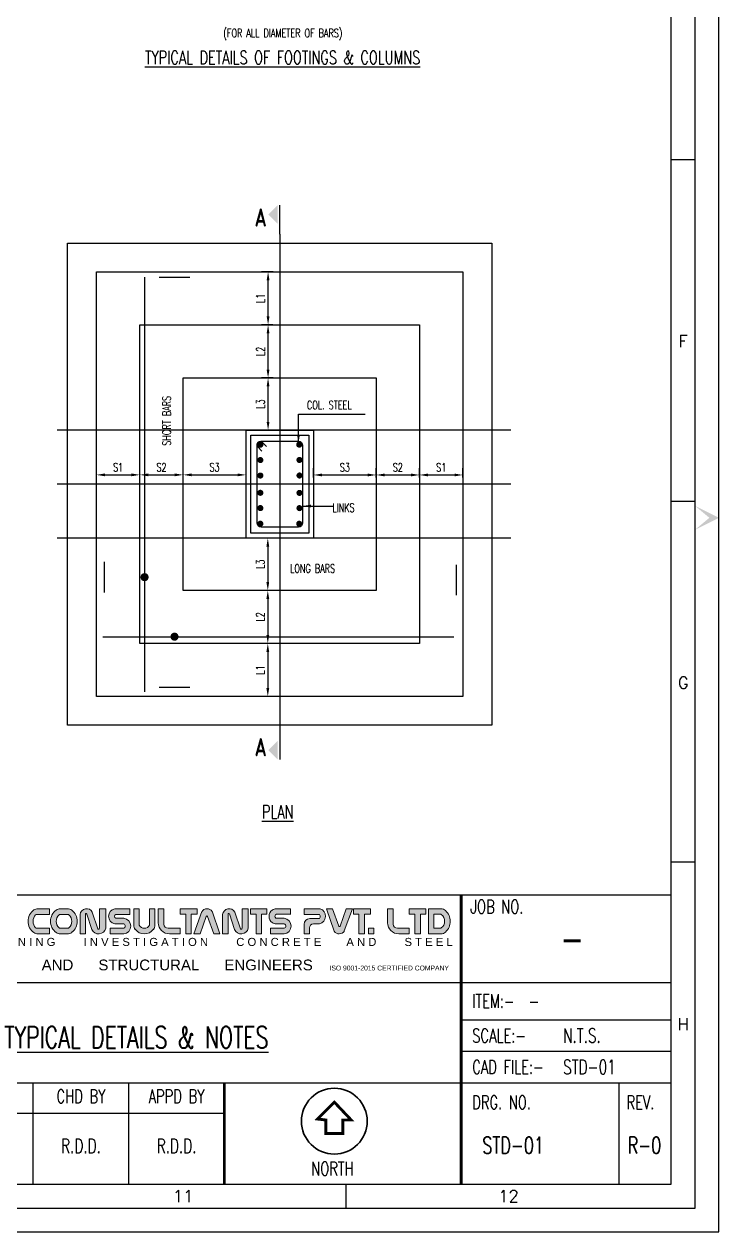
# Model space of a CAD drawing. Extents: x 489124 to 794428, y -356295 to -29813.
# Drawn here: x 609668 to 630290, y -261818 to -225987 of the extents above; entities that cross this region are included whole.
import ezdxf
from ezdxf.enums import TextEntityAlignment as Align
from ezdxf.lldxf.tags import DXFTag

# ---------------------------------------------------------------- set-up
doc = ezdxf.new("R2010")
doc.units = 0
doc.header["$LTSCALE"] = 500
doc.header["$MEASUREMENT"] = 0
doc.layers.get('DEFPOINTS').update_dxf_attribs({"color": 4})
doc.layers.add('00 ECPL LOGO', color=250, linetype='Continuous', lineweight=20)
doc.layers.add('HEADING-TXT', color=1, linetype='Continuous', lineweight=25)
for name, color, linetype in [('CEN', 8, 'CENTER'), ('COL', 1, 'Continuous'), ('DIM', 5, 'Continuous'), ('FOOT', 4, 'Continuous'), ('MISC', 5, 'Continuous'), ('PNA', 10, 'Continuous'), ('SECT', 1, 'Continuous'), ('STEEL', 6, 'Continuous'), ('TEXT', 4, 'Continuous'), ('TEXT (SHEET)', 4, 'Continuous'), ('TITLE', 4, 'Continuous'), ('TXT', 4, 'Continuous'), ('TXT1', 2, 'Continuous')]:
    doc.layers.add(name, color=color, linetype=linetype)
doc.styles.add('ROMAND', font='romand')
doc.styles.add('ROMANS', font='r.shx', dxfattribs={"width": 0.7, "bigfont": 'bigfont.shx'})
doc.styles.add('SEC. TEXT', font='arial.ttf', dxfattribs={"height": 180})
tags = doc.linetypes.add('CENTER', pattern=[2, 1.25, -0.25, 0.25, -0.25]).pattern_tags.tags
tags[10:11] = [DXFTag(74, 4), DXFTag(75, 0), DXFTag(340, '0'), DXFTag(46, 1.0), DXFTag(50, 0.0), DXFTag(44, 0.0), DXFTag(45, 0.0)]
tags[8:9] = [DXFTag(74, 4), DXFTag(75, 0), DXFTag(340, '0'), DXFTag(46, 1.0), DXFTag(50, 0.0), DXFTag(44, 0.0), DXFTag(45, 0.0)]
tags[6:7] = [DXFTag(74, 4), DXFTag(75, 0), DXFTag(340, '0'), DXFTag(46, 1.0), DXFTag(50, 0.0), DXFTag(44, 0.0), DXFTag(45, 0.0)]
tags[4:5] = [DXFTag(74, 4), DXFTag(75, 0), DXFTag(340, '0'), DXFTag(46, 1.0), DXFTag(50, 0.0), DXFTag(44, 0.0), DXFTag(45, 0.0)]
tags = doc.linetypes.add('HIDDEN', pattern=[0.375, 0.25, -0.125]).pattern_tags.tags
tags[6:7] = [DXFTag(74, 4), DXFTag(75, 0), DXFTag(340, '0'), DXFTag(46, 1.0), DXFTag(50, 0.0), DXFTag(44, 0.0), DXFTag(45, 0.0)]
tags[4:5] = [DXFTag(74, 4), DXFTag(75, 0), DXFTag(340, '0'), DXFTag(46, 1.0), DXFTag(50, 0.0), DXFTag(44, 0.0), DXFTag(45, 0.0)]
doc.dimstyles.new('dim25', dxfattribs={"dimtxt": 250, "dimasz": 250, "dimexe": 200, "dimexo": 200, "dimgap": 100, "dimtad": 1, "dimdec": 0, "dimlfac": 0.25, "dimzin": 0, "dimdsep": 46, "dimtxsty": 'ROMANS', "dimcen": 0, "dimclrd": 5, "dimclre": 5, "dimclrt": 4, "dimadec": 0, "dimazin": 0, "dimtfac": 1, "dimtdec": 0, "dimtix": 1, "dimtofl": 0, "dimtmove": 2, "dimatfit": 3, "dimfxl": 0, "dimtolj": 1, "dimtzin": 0, "dimlwd": -1, "dimlwe": -1, "dimarcsym": 0})

# ---------------------------------------------------------------- blocks, each defined once
blk = doc.blocks.new('FOLDER')
at = {"layer": 'PNA'}
for points in [[(-1250, 2500), (0, 0), (0, 1000)], [(1250, 2500), (0, 0), (0, 1000)]]:
    blk.add_solid(points, dxfattribs=at)
blk = doc.blocks.new('A1')
at = {"layer": '00 ECPL LOGO'}
h = blk.add_hatch(color=7, dxfattribs=at)
h.dxf.hatch_style = 1
h.paths.add_polyline_path([(68929, 6682), (68691, 6682, 0.154275), (68607, 6655, 0.519672), (68607, 6187, 0.154275), (68691, 6161), (68929, 6161), (68929, 6276), (68665, 6276, -0.210932), (68644, 6286, -0.385278), (68643, 6554, -0.212895), (68665, 6564), (68929, 6564)])
h.paths.add_polyline_path([(69394, 6649, 0.173792), (69302, 6682), (69155, 6682, 0.159018), (69070, 6654, 0.507969), (69070, 6189, 0.159018), (69155, 6161), (69302, 6161, 0.173792), (69394, 6194, 0.472311)])
h.paths.add_polyline_path([(69312, 6564, -0.185053), (69331, 6557, -0.445893), (69331, 6284, -0.185053), (69312, 6276), (69149, 6276, -0.185053), (69129, 6284, -0.445893), (69129, 6557, -0.185053), (69149, 6564)], flags=16)
h.paths.add_polyline_path([(69562, 6564), (69562, 6161), (69674, 6161), (69674, 6564, -0.436861), (69690, 6581, -0.319738), (69704, 6571), (69809, 6252, 0.724077), (70093, 6277), (70093, 6682), (69964, 6682), (69964, 6278, -0.755661), (69930, 6267), (69816, 6611, 0.723435)])
h.paths.add_polyline_path([(70594, 6682), (70281, 6682, 0.823713), (70281, 6367), (70466, 6367, -0.713272), (70466, 6276), (70185, 6276), (70185, 6161), (70466, 6161, 0.900309), (70466, 6484), (70304, 6484, -0.746931), (70304, 6564), (70594, 6564)])
h.paths.add_polyline_path([(70788, 6682), (70676, 6682), (70676, 6341, 0.160106), (70704, 6256, 0.505303), (71080, 6256, 0.160106), (71108, 6341), (71108, 6682), (70999, 6682), (70999, 6342, -0.621318), (70788, 6342)])
h.paths.add_polyline_path([(71299, 6682), (71181, 6682), (71181, 6392, 0.414214), (71412, 6161), (71631, 6161), (71631, 6276), (71386, 6276, -0.414214), (71299, 6363)])
h.paths.add_polyline_path([(71989, 6682), (71631, 6682), (71631, 6567), (71748, 6567), (71748, 6161), (71860, 6161), (71860, 6567), (71989, 6567)])
h.paths.add_polyline_path([(72294, 6628, 0.539211), (72081, 6621), (71915, 6161), (72046, 6161), (72170, 6522, -0.708617), (72197, 6522), (72327, 6161), (72453, 6161)])
h.paths.add_polyline_path([(72766, 6611, 0.723435), (72512, 6564), (72512, 6161), (72624, 6161), (72624, 6564, -0.723435), (72653, 6575), (72759, 6252, 0.724077), (73043, 6277), (73043, 6682), (72914, 6682), (72914, 6278, -0.755661), (72880, 6267)])
h.paths.add_polyline_path([(73430, 6682), (73090, 6682), (73090, 6567), (73206, 6567), (73206, 6161), (73319, 6161), (73319, 6567), (73430, 6567)])
h.paths.add_polyline_path([(73915, 6682), (73623, 6682, 0.157568), (73539, 6654, 0.511532), (73539, 6394, 0.157569), (73623, 6367), (73786, 6367, -0.713272), (73786, 6276), (73506, 6276), (73506, 6161), (73786, 6161, 0.900308), (73786, 6484), (73630, 6484), (73624, 6484, -0.722204), (73624, 6567), (73915, 6567)])
h = blk.add_hatch(color=7, dxfattribs=at)
h.dxf.hatch_style = 1
h.paths.add_polyline_path([(74531, 6682), (74198, 6682), (74198, 6564), (74501, 6564, -0.270444), (74526, 6549, -0.26297), (74526, 6491, -0.270444), (74501, 6476), (74314, 6476, 0.414214), (74198, 6360), (74198, 6161), (74307, 6161), (74307, 6283, -0.414214), (74393, 6370), (74515, 6370, 0.757811)])
h.paths.add_polyline_path([(74784, 6682), (74659, 6682), (74818, 6215, 0.539211), (75030, 6221), (75196, 6682), (75065, 6682), (74941, 6320, -0.708617), (74914, 6320)])
h.paths.add_polyline_path([(75574, 6682), (75217, 6682), (75217, 6567), (75333, 6567), (75333, 6161), (75446, 6161), (75446, 6567), (75574, 6567)])
h.paths.add_polyline_path([(76042, 6682), (75924, 6682), (75924, 6392, 0.414214), (76155, 6161), (76374, 6161), (76374, 6276), (76129, 6276, -0.414214), (76042, 6363)])
h.paths.add_polyline_path([(75638, 6276), (75531, 6276), (75531, 6161), (75638, 6161)])
h = blk.add_hatch(color=7, dxfattribs=at)
h.dxf.hatch_style = 1
h.paths.add_polyline_path([(76374, 6682), (76374, 6567), (76490, 6567), (76490, 6161), (76603, 6161), (76603, 6567), (76715, 6567), (76715, 6682)])
h.paths.add_polyline_path([(76771, 6682), (76771, 6161), (77026, 6161, 0.189446), (77124, 6199, 0.435754), (77124, 6643, 0.189446), (77026, 6682)])
h.paths.add_polyline_path([(77029, 6567, -0.519112), (77029, 6276), (76881, 6276), (76881, 6567)], flags=16)
at = {"color": 1}
for p, q in [((81794, 6959), (1969, 6959)), ((64792, 5159), (81794, 5159)), ((64792, 3084), (81794, 3084)), ((64792, 2451), (72548, 2451))]:
    blk.add_line(p, q, dxfattribs=at)
at = {"color": 5, "linetype": 'ByBlock', "lineweight": -2}
for p, q in [((77465, 4384), (81794, 4384)), ((77465, 3734), (81794, 3734)), ((68592, 984), (68592, 3084)), ((70570, 984), (70570, 3084)), ((80711, 3084), (80711, 984))]:
    blk.add_line(p, q, dxfattribs=at)
blk.add_line((72548, 984), (72548, 3084))
at = {"flags": 128}
blk.add_lwpolyline([(0, 0), (82779, 0), (82779, 58231), (0, 58231)], close=True, dxfattribs=at)
at = {"color": 1, "const_width": 56.6}
for points in [[(77447, 984), (77447, 6959)], [(72548, 984), (72548, 3084)]]:
    blk.add_lwpolyline(points, dxfattribs=at)
at = {"layer": '00 ECPL LOGO', "color": 7}
for p, q in [((68665, 6564), (68929, 6564)), ((68929, 6682), (68691, 6682)), ((68929, 6564), (68929, 6682)), ((69149, 6564), (69312, 6564)), ((69155, 6682), (69302, 6682)), ((69562, 6564), (69562, 6161)), ((69674, 6564), (69674, 6161)), ((69704, 6571), (69809, 6252)), ((69816, 6611), (69930, 6267)), ((69964, 6682), (70093, 6682)), ((69964, 6682), (70093, 6682)), ((70093, 6682), (69964, 6682)), ((69964, 6682), (69964, 6276)), ((70093, 6682), (70093, 6277)), ((70093, 6564), (70093, 6564)), ((70281, 6682), (70594, 6682)), ((70281, 6682), (70594, 6682)), ((70594, 6682), (70281, 6682)), ((70304, 6564), (70594, 6564)), ((70594, 6564), (70594, 6682)), ((70676, 6682), (70788, 6682)), ((70788, 6682), (70676, 6682)), ((70676, 6682), (70676, 6341)), ((70788, 6682), (70788, 6342)), ((70999, 6682), (71108, 6682)), ((71108, 6682), (70999, 6682)), ((70999, 6682), (70999, 6342)), ((71108, 6682), (71108, 6341)), ((71181, 6682), (71299, 6682)), ((71299, 6682), (71181, 6682)), ((71181, 6392), (71181, 6682)), ((71299, 6363), (71299, 6682)), ((71631, 6682), (71989, 6682)), ((71989, 6682), (71631, 6682)), ((71631, 6682), (71631, 6567)), ((71631, 6567), (71748, 6567)), ((71748, 6161), (71748, 6567)), ((71860, 6161), (71860, 6567)), ((71860, 6567), (71989, 6567)), ((71915, 6161), (72081, 6621)), ((71989, 6682), (71989, 6567)), ((72046, 6161), (72170, 6522)), ((72327, 6161), (72197, 6522)), ((72453, 6161), (72294, 6628)), ((72512, 6564), (72512, 6161)), ((72624, 6564), (72624, 6161)), ((72653, 6575), (72759, 6252)), ((72766, 6611), (72880, 6267)), ((72914, 6682), (72914, 6276)), ((72914, 6682), (73043, 6682)), ((72914, 6682), (73043, 6682)), ((73043, 6682), (72914, 6682)), ((72914, 6682), (73043, 6682)), ((73043, 6682), (73043, 6276)), ((73043, 6564), (73043, 6564)), ((73090, 6682), (73090, 6567)), ((73090, 6682), (73430, 6682)), ((73430, 6682), (73090, 6682)), ((73090, 6682), (73430, 6682)), ((73090, 6682), (73430, 6682)), ((73430, 6682), (73090, 6682)), ((73090, 6567), (73206, 6567)), ((73090, 6567), (73206, 6567)), ((73206, 6161), (73206, 6567)), ((73319, 6161), (73319, 6567)), ((73319, 6567), (73430, 6567)), ((73319, 6567), (73430, 6567)), ((73430, 6682), (73430, 6567)), ((73602, 6682), (73915, 6682)), ((73602, 6682), (73915, 6682)), ((73915, 6682), (73623, 6682)), ((73624, 6567), (73915, 6567)), ((73915, 6564), (73915, 6682)), ((74198, 6682), (74198, 6564)), ((74531, 6682), (74198, 6682)), ((74501, 6564), (74198, 6564)), ((74659, 6682), (74818, 6215)), ((74784, 6682), (74659, 6682)), ((74784, 6682), (74659, 6682)), ((74784, 6682), (74914, 6320)), ((75065, 6682), (74941, 6320)), ((75196, 6682), (75030, 6221)), ((75196, 6682), (75065, 6682)), ((75123, 6682), (75065, 6682)), ((75196, 6682), (75065, 6682)), ((75217, 6682), (75217, 6567)), ((75217, 6682), (75574, 6682)), ((75574, 6682), (75217, 6682)), ((75217, 6682), (75574, 6682)), ((75217, 6682), (75574, 6682)), ((75217, 6682), (75574, 6682)), ((75217, 6567), (75333, 6567)), ((75217, 6567), (75333, 6567)), ((75333, 6161), (75333, 6567)), ((75446, 6161), (75446, 6567)), ((75446, 6567), (75574, 6567)), ((75446, 6567), (75574, 6567)), ((75574, 6682), (75574, 6567)), ((75924, 6392), (75924, 6682)), ((75924, 6682), (76042, 6682)), ((76042, 6682), (75924, 6682)), ((76042, 6363), (76042, 6682)), ((76374, 6682), (76374, 6567)), ((76374, 6682), (76715, 6682)), ((76715, 6682), (76374, 6682)), ((76374, 6567), (76490, 6567)), ((76490, 6567), (76374, 6567)), ((76490, 6161), (76490, 6567)), ((76603, 6161), (76603, 6567)), ((76603, 6567), (76715, 6567)), ((76603, 6567), (76715, 6567)), ((76715, 6567), (76603, 6567)), ((76715, 6682), (76715, 6567)), ((76771, 6682), (76771, 6161)), ((76771, 6682), (77026, 6682)), ((76881, 6567), (76881, 6276)), ((76881, 6567), (77019, 6567)), ((68665, 6276), (68929, 6276)), ((68929, 6161), (68929, 6276)), ((69149, 6276), (69312, 6276)), ((70185, 6161), (70185, 6276)), ((70185, 6276), (70466, 6276)), ((70185, 6276), (70466, 6276)), ((70466, 6367), (70281, 6367)), ((70466, 6484), (70304, 6484)), ((71386, 6276), (71631, 6276)), ((71631, 6276), (71631, 6161)), ((73043, 6276), (73043, 6276)), ((73506, 6161), (73506, 6276)), ((73506, 6276), (73786, 6276)), ((73506, 6276), (73786, 6276)), ((73506, 6276), (73786, 6276)), ((73786, 6367), (73602, 6367)), ((73623, 6367), (73774, 6367)), ((73786, 6484), (73624, 6484)), ((73630, 6484), (73786, 6484)), ((74198, 6360), (74198, 6161)), ((74307, 6283), (74307, 6161)), ((74501, 6476), (74314, 6476)), ((74393, 6370), (74515, 6370)), ((76129, 6276), (76374, 6276)), ((76374, 6276), (76374, 6161)), ((76881, 6276), (77019, 6276)), ((68691, 6161), (68929, 6161)), ((69155, 6161), (69302, 6161)), ((69562, 6161), (69674, 6161)), ((69562, 6161), (69674, 6161)), ((69562, 6161), (69674, 6161)), ((70185, 6161), (70466, 6161)), ((70185, 6161), (70466, 6161)), ((70185, 6161), (70466, 6161)), ((71412, 6161), (71631, 6161)), ((71412, 6161), (71631, 6161)), ((71748, 6161), (71860, 6161)), ((71748, 6161), (71860, 6161)), ((71915, 6161), (72046, 6161)), ((71989, 6161), (72046, 6161)), ((72327, 6161), (72453, 6161)), ((72327, 6161), (72453, 6161)), ((72512, 6161), (72624, 6161)), ((72512, 6161), (72624, 6161)), ((72512, 6161), (72624, 6161)), ((73206, 6161), (73319, 6161)), ((73206, 6161), (73319, 6161)), ((73206, 6161), (73319, 6161)), ((73206, 6161), (73319, 6161)), ((73506, 6161), (73786, 6161)), ((73506, 6161), (73786, 6161)), ((73506, 6161), (73786, 6161)), ((73506, 6161), (73786, 6161)), ((73506, 6161), (73786, 6161)), ((74198, 6161), (74307, 6161)), ((75333, 6161), (75446, 6161)), ((75333, 6161), (75446, 6161)), ((75333, 6161), (75446, 6161)), ((76155, 6161), (76374, 6161)), ((76155, 6161), (76374, 6161)), ((76490, 6161), (76603, 6161)), ((76490, 6161), (76603, 6161)), ((76490, 6161), (76603, 6161)), ((76490, 6161), (76603, 6161)), ((76507, 6161), (76603, 6161)), ((76507, 6161), (76603, 6161)), ((76507, 6161), (76603, 6161)), ((76507, 6161), (76603, 6161)), ((76771, 6161), (77026, 6161))]:
    blk.add_line(p, q, dxfattribs=at)
blk.add_lwpolyline([(75531, 6276), (75638, 6276), (75638, 6161), (75531, 6161)], close=True, dxfattribs=at)
for centre, radius, start, end in [((68772, 6421), 286, 125.0807, 234.9193), ((68792, 6421), 200, 138.0741, 222.3563), ((68691, 6537), 145, 90, 125.0807), ((68665, 6535), 28.9, 90, 138.0741), ((69239, 6421), 288, 126.1417, 233.8583), ((69252, 6420), 183, 131.9364, 228.0636), ((69155, 6537), 145, 90, 126.1417), ((69149, 6535), 28.9, 90, 131.9364), ((69302, 6537), 145, 50.5638, 90), ((69312, 6535), 28.9, 48.0636, 90), ((69209, 6420), 183, 311.9364, 48.0636), ((69207, 6421), 295, 309.4362, 50.5638), ((69697, 6546), 136, 28.75, 172.2831), ((69690, 6565), 16.2, 89.1577, 183.5523), ((69690, 6567), 14.5, 18.2334, 89.1577), ((70312, 6524), 160, 101.0425, 258.9575), ((70316, 6524), 41.8, 106.4856, 253.5144), ((72190, 6554), 127, 35.166, 148.5022), ((72184, 6517), 14.5, 19.7665, 161.0546), ((72647, 6546), 136, 28.75, 172.2831), ((72640, 6565), 16.2, 40.0191, 183.5523), ((73633, 6524), 160, 125.818, 234.182), ((73623, 6537), 145, 90, 125.818), ((73638, 6525), 43.7, 108.3261, 238.1957), ((74501, 6535), 28.9, 29.4672, 90), ((74479, 6528), 162, 282.7188, 71.3398), ((74474, 6520), 59.7, 330.5328, 29.4672), ((77019, 6538), 28.9, 51.4816, 90), ((77026, 6537), 145, 47.0907, 90), ((76926, 6422), 178, 308.5184, 51.4816), ((76918, 6421), 303, 312.9093, 47.0907), ((68665, 6305), 28.9, 222.3563, 270), ((69149, 6305), 28.9, 228.0636, 270), ((69312, 6305), 28.9, 270, 311.9364), ((69947, 6311), 150, 203.2219, 346.8516), ((69945, 6277), 19, 214.0796, 357.6127), ((70449, 6322), 162, 276.006, 83.994), ((70450, 6322), 48, 289.0016, 70.9984), ((70820, 6341), 145, 180, 216.3848), ((70892, 6394), 234, 216.3848, 323.6152), ((70893, 6394), 118, 206.2931, 333.7069), ((70964, 6341), 145, 323.6152, 0), ((71412, 6392), 231, 180, 270), ((71386, 6363), 86.7, 180, 270), ((72897, 6311), 150, 203.2219, 346.755), ((72895, 6277), 19, 214.0796, 357.6127), ((73623, 6512), 145, 234.182, 270), ((73630, 6513), 28.9, 238.1957, 270), ((73769, 6322), 162, 276.006, 83.994), ((73771, 6322), 48, 289.0016, 70.9984), ((74314, 6360), 116, 90, 180), ((74393, 6283), 86.7, 90, 180), ((74501, 6505), 28.9, 270, 330.5328), ((74928, 6325), 14.5, 199.7665, 341.0546), ((76155, 6392), 231, 180, 270), ((76129, 6363), 86.7, 180, 270), ((77019, 6305), 28.9, 270, 308.5184), ((68691, 6305), 145, 234.9193, 270), ((69155, 6305), 145, 233.8583, 270), ((69302, 6305), 145, 270, 309.4362), ((74922, 6288), 127, 215.166, 328.5022), ((77026, 6305), 145, 270, 312.9093)]:
    blk.add_arc(centre, radius, start, end, dxfattribs=at)
at = {"layer": 'PNA'}
for p, q in [((81794, 22171), (82287, 22171)), ((81794, 15109), (82287, 15109)), ((81794, 7653), (82287, 7653)), ((75060, 984), (75060, 492))]:
    blk.add_line(p, q, dxfattribs=at)
at = {"layer": 'PNA', "color": 1}
for points in [[(984, 492), (82287, 492), (82287, 57739), (984, 57739)], [(1969, 984), (81794, 984), (81794, 57247), (1969, 57247)]]:
    blk.add_lwpolyline(points, close=True, dxfattribs=at)
at = {"layer": 'PNA', "xscale": 0.196857838483993, "yscale": 0.196857838483993, "zscale": 0.196857838483993, "rotation": 90}
blk.add_blockref('FOLDER', (82779, 14764), dxfattribs=at)
at = {"layer": '00 ECPL LOGO', "color": 7, "attachment_point": 1, "style": 'SEC. TEXT'}
for s, insert, char_height, width in [('\\pt3669.2;E V O L U T I O N        P L A N N I N G         I N V E S T I G A T I O N         C O N C R E T E        A N D         S T E E L', (65027, 6078), 166.781, 495341.65), ('\\pt4892.2;CONSULTING     CIVIL      AND      STRUCTURAL      ENGINEERS', (65006, 5630), 222.37, 551225.43), ('\\pt2201.5;ISO 9001-2015 CERTIFIED COMPANY', (74724, 5505), 100.07, 482873.39)]:
    blk.add_mtext(s, dxfattribs=dict(at, insert=insert, char_height=char_height, width=width))
at = {"layer": 'PNA', "style": 'ROMANS'}
for s, height, p in [('F', 246, (82041, 18417)), ('G', 246, (82041, 11355)), ('H', 246, (82041, 4292)), ('11', 246.1, (71694, 738)), ('12', 246.1, (78428, 738))]:
    blk.add_text(s, height=height, dxfattribs=at).set_placement(p, align=Align.MIDDLE)
at = {"layer": 'TEXT (SHEET)', "color": 4, "style": 'ROMANS', "width": 0.7}
for s, p in [('JOB NO.', (77639, 6582)), ('NORTH', (74345, 1166))]:
    blk.add_text(s, height=283.2, dxfattribs=at).set_placement(p)
for s, p in [('ITEM:-', (77676, 4772)), ('SCALE:-', (77676, 4059)), ('CAD FILE:-', (77676, 3409)), ('DRG. NO. ', (77676, 2676)), ('REV.', (80867, 2676))]:
    blk.add_text(s, height=283.2, dxfattribs=at).set_placement(p, align=Align.MIDDLE_LEFT)
for s, p in [('CHD BY', (69581, 2803)), ('APPD BY', (71559, 2803))]:
    blk.add_text(s, height=283.2, dxfattribs=at).set_placement(p, align=Align.MIDDLE_CENTER)
blk = doc.blocks.new('*D852')
at = {"layer": 'DEFPOINTS', "color": 0}
for p in [(617257, -241236), (616901, -242788), (617257, -242788)]:
    blk.add_point(p, dxfattribs=at)
at = {"layer": 'DIM', "color": 5}
for p, q in [((617057, -241236), (616701, -241236)), ((616901, -241486), (616901, -242538)), ((617057, -242788), (616701, -242788))]:
    blk.add_line(p, q, dxfattribs=at)
for points in [[(616859, -241486), (616942, -241486), (616901, -241236)], [(616859, -242538), (616942, -242538), (616901, -242788)]]:
    blk.add_solid(points, dxfattribs=at)
at = {"layer": 'DIM', "color": 4, "insert": (616676, -242012), "char_height": 250, "attachment_point": 5, "rotation": 90, "style": 'ROMANS'}
blk.add_mtext('\\A1;L3', dxfattribs=at)
blk = doc.blocks.new('*D853')
at = {"layer": 'DEFPOINTS', "color": 0}
for p in [(617257, -244362), (616901, -245936), (617257, -245936)]:
    blk.add_point(p, dxfattribs=at)
at = {"layer": 'DIM', "color": 5}
for p, q in [((617057, -244362), (616701, -244362)), ((616901, -244612), (616901, -245686)), ((617057, -245936), (616701, -245936))]:
    blk.add_line(p, q, dxfattribs=at)
for points in [[(616859, -244612), (616942, -244612), (616901, -244362)], [(616859, -245686), (616942, -245686), (616901, -245936)]]:
    blk.add_solid(points, dxfattribs=at)
at = {"layer": 'DIM', "color": 4, "insert": (616676, -245149), "char_height": 250, "attachment_point": 5, "rotation": 90, "style": 'ROMANS'}
blk.add_mtext('\\A1;L1', dxfattribs=at)
blk = doc.blocks.new('*D854')
at = {"layer": 'DEFPOINTS', "color": 0}
for p in [(617257, -242788), (616901, -244362), (617257, -244362)]:
    blk.add_point(p, dxfattribs=at)
at = {"layer": 'DIM', "color": 5}
for p, q in [((617057, -242788), (616701, -242788)), ((616901, -243038), (616901, -244112)), ((617057, -244362), (616701, -244362))]:
    blk.add_line(p, q, dxfattribs=at)
for points in [[(616859, -243038), (616942, -243038), (616901, -242788)], [(616859, -244112), (616942, -244112), (616901, -244362)]]:
    blk.add_solid(points, dxfattribs=at)
at = {"layer": 'DIM', "color": 4, "insert": (616676, -243575), "char_height": 250, "attachment_point": 5, "rotation": 90, "style": 'ROMANS'}
blk.add_mtext('\\A1;L2', dxfattribs=at)
blk = doc.blocks.new('*D855')
at = {"layer": 'DEFPOINTS', "color": 0}
for p in [(616909, -233336), (617257, -233336), (617253, -234910)]:
    blk.add_point(p, dxfattribs=at)
at = {"layer": 'DIM', "color": 5}
for p, q in [((617057, -233336), (616709, -233336)), ((616909, -234660), (616909, -233586)), ((617053, -234910), (616709, -234910))]:
    blk.add_line(p, q, dxfattribs=at)
for points in [[(616867, -233586), (616950, -233586), (616909, -233336)], [(616867, -234660), (616950, -234660), (616909, -234910)]]:
    blk.add_solid(points, dxfattribs=at)
at = {"layer": 'DIM', "color": 4, "insert": (616684, -234123), "char_height": 250, "attachment_point": 5, "rotation": 90, "style": 'ROMANS'}
blk.add_mtext('\\A1;L1', dxfattribs=at)
blk = doc.blocks.new('*D856')
at = {"layer": 'DEFPOINTS', "color": 0}
for p in [(614389, -239360), (616255, -239360), (616255, -239360)]:
    blk.add_point(p, dxfattribs=at)
at = {"layer": 'DIM', "color": 5}
blk.add_line((614639, -239360), (616005, -239360), dxfattribs=at)
for points in [[(614639, -239318), (614639, -239401), (614389, -239360)], [(616005, -239318), (616005, -239401), (616255, -239360)]]:
    blk.add_solid(points, dxfattribs=at)
at = {"layer": 'DIM', "color": 4, "insert": (615322, -239135), "char_height": 250, "attachment_point": 5, "style": 'ROMANS'}
blk.add_mtext('\\A1;S3', dxfattribs=at)
blk = doc.blocks.new('*D857')
at = {"layer": 'DEFPOINTS', "color": 0}
for p in [(611814, -239636), (613102, -239360), (613102, -239636)]:
    blk.add_point(p, dxfattribs=at)
at = {"layer": 'DIM', "color": 5}
for p, q in [((611814, -239436), (611814, -239160)), ((613102, -239436), (613102, -239160)), ((612064, -239360), (612852, -239360))]:
    blk.add_line(p, q, dxfattribs=at)
for points in [[(612064, -239318), (612064, -239401), (611814, -239360)], [(612852, -239318), (612852, -239401), (613102, -239360)]]:
    blk.add_solid(points, dxfattribs=at)
at = {"layer": 'DIM', "color": 4, "insert": (612458, -239135), "char_height": 250, "attachment_point": 5, "style": 'ROMANS'}
blk.add_mtext('\\A1;S1', dxfattribs=at)
blk = doc.blocks.new('*D858')
at = {"layer": 'DEFPOINTS', "color": 0}
for p in [(613102, -239636), (614389, -239360), (614389, -239636)]:
    blk.add_point(p, dxfattribs=at)
at = {"layer": 'DIM', "color": 5}
for p, q in [((613102, -239436), (613102, -239160)), ((614389, -239436), (614389, -239160)), ((613352, -239360), (614139, -239360))]:
    blk.add_line(p, q, dxfattribs=at)
for points in [[(613352, -239318), (613352, -239401), (613102, -239360)], [(614139, -239318), (614139, -239401), (614389, -239360)]]:
    blk.add_solid(points, dxfattribs=at)
at = {"layer": 'DIM', "color": 4, "insert": (613745, -239135), "char_height": 250, "attachment_point": 5, "style": 'ROMANS'}
blk.add_mtext('\\A1;S2', dxfattribs=at)
blk = doc.blocks.new('*D859')
at = {"layer": 'DEFPOINTS', "color": 0}
for p in [(616909, -236484), (617257, -236484), (617257, -238036)]:
    blk.add_point(p, dxfattribs=at)
at = {"layer": 'DIM', "color": 5}
for p, q in [((617057, -236484), (616709, -236484)), ((616909, -237786), (616909, -236734)), ((617057, -238036), (616709, -238036))]:
    blk.add_line(p, q, dxfattribs=at)
for points in [[(616867, -236734), (616950, -236734), (616909, -236484)], [(616867, -237786), (616950, -237786), (616909, -238036)]]:
    blk.add_solid(points, dxfattribs=at)
at = {"layer": 'DIM', "color": 4, "insert": (616684, -237260), "char_height": 250, "attachment_point": 5, "rotation": 90, "style": 'ROMANS'}
blk.add_mtext('\\A1;L3', dxfattribs=at)
blk = doc.blocks.new('*D860')
at = {"layer": 'DEFPOINTS', "color": 0}
for p in [(618258, -239636), (620118, -239363), (620118, -239636)]:
    blk.add_point(p, dxfattribs=at)
at = {"layer": 'DIM', "color": 5}
for p, q in [((618258, -239436), (618258, -239163)), ((620118, -239436), (620118, -239163)), ((618508, -239363), (619868, -239363))]:
    blk.add_line(p, q, dxfattribs=at)
for points in [[(618508, -239321), (618508, -239404), (618258, -239363)], [(619868, -239321), (619868, -239404), (620118, -239363)]]:
    blk.add_solid(points, dxfattribs=at)
at = {"layer": 'DIM', "color": 4, "insert": (619188, -239138), "char_height": 250, "attachment_point": 5, "style": 'ROMANS'}
blk.add_mtext('\\A1;S3', dxfattribs=at)
blk = doc.blocks.new('*D861')
at = {"layer": 'DEFPOINTS', "color": 0}
for p in [(621405, -239636), (622693, -239363), (622693, -239636)]:
    blk.add_point(p, dxfattribs=at)
at = {"layer": 'DIM', "color": 5}
for p, q in [((621405, -239436), (621405, -239163)), ((622693, -239436), (622693, -239163)), ((621655, -239363), (622443, -239363))]:
    blk.add_line(p, q, dxfattribs=at)
for points in [[(621655, -239321), (621655, -239404), (621405, -239363)], [(622443, -239321), (622443, -239404), (622693, -239363)]]:
    blk.add_solid(points, dxfattribs=at)
at = {"layer": 'DIM', "color": 4, "insert": (622049, -239138), "char_height": 250, "attachment_point": 5, "style": 'ROMANS'}
blk.add_mtext('\\A1;S1', dxfattribs=at)
blk = doc.blocks.new('*D862')
at = {"layer": 'DEFPOINTS', "color": 0}
for p in [(620118, -239636), (621405, -239363), (621405, -239636)]:
    blk.add_point(p, dxfattribs=at)
at = {"layer": 'DIM', "color": 5}
for p, q in [((620118, -239436), (620118, -239163)), ((621405, -239436), (621405, -239163)), ((620368, -239363), (621155, -239363))]:
    blk.add_line(p, q, dxfattribs=at)
for points in [[(620368, -239321), (620368, -239404), (620118, -239363)], [(621155, -239321), (621155, -239404), (621405, -239363)]]:
    blk.add_solid(points, dxfattribs=at)
at = {"layer": 'DIM', "color": 4, "insert": (620762, -239138), "char_height": 250, "attachment_point": 5, "style": 'ROMANS'}
blk.add_mtext('\\A1;S2', dxfattribs=at)
blk = doc.blocks.new('*D863')
at = {"layer": 'DEFPOINTS', "color": 0}
for p in [(616909, -234910), (617253, -234910), (617257, -236484)]:
    blk.add_point(p, dxfattribs=at)
at = {"layer": 'DIM', "color": 5}
for p, q in [((617053, -234910), (616709, -234910)), ((616909, -236234), (616909, -235160)), ((617057, -236484), (616709, -236484))]:
    blk.add_line(p, q, dxfattribs=at)
for points in [[(616867, -235160), (616950, -235160), (616909, -234910)], [(616867, -236234), (616950, -236234), (616909, -236484)]]:
    blk.add_solid(points, dxfattribs=at)
at = {"layer": 'DIM', "color": 4, "insert": (616684, -235697), "char_height": 250, "attachment_point": 5, "rotation": 90, "style": 'ROMANS'}
blk.add_mtext('\\A1;L2', dxfattribs=at)

msp = doc.modelspace()

# ---------------------------------------------------------------- linework, layer by layer
for p, q in [((614583.092, -233499.121), (613680.754, -233499.121)), ((612049.013, -242845.703), (612049.013, -241943.365)), ((622501.242, -242930.11), (622501.242, -242027.772)), ((614583.092, -245672.334), (613680.754, -245672.334))]:
    msp.add_line(p, q)
at = {"layer": 'CEN'}
for p, q in [((617257.26, -232219.377), (617257.26, -246941.61)), ((624117.407, -238036.036), (610648.773, -238036.036)), ((624117.407, -239636.036), (610648.773, -239636.036)), ((624117.407, -241236.036), (610648.773, -241236.036))]:
    msp.add_line(p, q, dxfattribs=at)
at = {"layer": 'COL', "color": 4}
for points in [[(616255.077, -241236.036), (616255.077, -238036.036), (618257.969, -238036.036), (618257.969, -241236.036)], [(616400.357, -241090.622), (616400.357, -238181.449), (618114.163, -238181.449), (618114.163, -241090.622)]]:
    msp.add_lwpolyline(points, close=True, dxfattribs=at)
at = {"layer": 'DEFPOINTS', "color": 0, "linetype": 'ByBlock'}
for p in [(618114.163, -238181.449), (618257.969, -238080.673), (616400.357, -241090.622)]:
    msp.add_point(p, dxfattribs=at)
at = {"layer": 'DIM'}
msp.add_lwpolyline([(622501.242, -242394.534, 0, 210.546, 0), (622050.073, -242394.534, 0, 0, 0), (622501.242, -242394.534, 0, 0, 0), (612500.182, -242394.534, 210.546, 0, 0), (612049.013, -242394.534, 210.546, 0, 0)], format="xyseb", dxfattribs=at)
at = {"layer": 'FOOT', "linetype": 'HIDDEN', "ltscale": 5}
msp.add_lwpolyline([(610955.998, -232483.828), (623550.875, -232483.828), (623550.875, -246788.244), (610955.998, -246788.244)], close=True, dxfattribs=at)
at = {"layer": 'FOOT', "linetype": 'Continuous'}
for points in [[(611813.929, -233336.036), (622692.944, -233336.036), (622692.944, -245936.036), (611813.929, -245936.036)], [(613101.502, -234910.036), (621405.371, -234910.036), (621405.371, -244362.036), (613101.502, -244362.036)], [(614389.075, -236484.036), (620117.797, -236484.036), (620117.797, -242788.036), (614389.075, -242788.036)]]:
    msp.add_lwpolyline(points, close=True, dxfattribs=at)
at = {"layer": 'MISC'}
msp.add_lwpolyline([(614131.923, -233499.121, 0, 210.546, 0), (614131.923, -233950.29, 0, 0, 0), (614131.923, -233499.121, 0, 0, 0), (614131.923, -245221.165, 210.546, 0, 0), (614131.923, -245672.334, 210.546, 0, 0)], format="xyseb", dxfattribs=at)
at = {"layer": 'MISC', "const_width": 120.312}
for points in [[(613181.465, -242394.534, 1), (613301.777, -242394.534, 1)], [(614071.767, -244160.135, 1), (614192.079, -244160.135, 1)]]:
    msp.add_lwpolyline(points, format="xyb", close=True, dxfattribs=at)
at = {"layer": 'SECT'}
for p, q in [((617257.26, -232219.377), (617257.26, -231359.395)), ((617257.26, -246941.61), (617257.26, -247802.518))]:
    msp.add_line(p, q, dxfattribs=at)
for points in [[(617193.814, -231913.542), (617193.814, -231359.395), (616917.534, -231637.262)], [(617193.814, -247248.372), (617193.814, -247802.518), (616917.534, -247524.652)]]:
    msp.add_solid(points, dxfattribs=at)
at = {"layer": 'STEEL'}
for p, q in [((613241.621, -233493.206), (613241.621, -245795.339)), ((612007.576, -244160.135), (622421.005, -244160.135))]:
    msp.add_line(p, q, dxfattribs=at)
msp.add_lwpolyline([(616580.824, -240789.843), (616580.824, -238482.228, -0.414213562), (616701.136, -238361.917), (617813.384, -238361.917, -0.414213562), (617933.695, -238482.228), (617933.695, -240789.843, -0.414213562), (617813.384, -240910.155), (616701.136, -240910.155, -0.414213562)], format="xyb", close=True, dxfattribs=at)
for points in [[(616721.292, -238653.364), (616605.878, -238530.957, -1), (616737.184, -238407.153), (616757.029, -238413.682)], [(616861.026, -238517.679), (616742.064, -238398.717, 1), (616614.454, -238526.327), (616620.397, -238546.356)]]:
    msp.add_lwpolyline(points, format="xyb", dxfattribs=at)
at = {"layer": 'STEEL', "const_width": 90.234}
for points in [[(616634.741, -238464.35, 1), (616724.975, -238464.35, 1)], [(617878.17, -238462.789, -1), (617787.936, -238462.789, -1)], [(616634.741, -238918.85, 1), (616724.975, -238918.85, 1)], [(617886.17, -238917.289, -1), (617795.936, -238917.289, -1)], [(616634.741, -239379.865, 1), (616724.975, -239379.865, 1)], [(617886.17, -239378.304, -1), (617795.936, -239378.304, -1)], [(616634.741, -239892.206, -1), (616724.975, -239892.206, -1)], [(617886.17, -239893.768, 1), (617795.936, -239893.768, 1)], [(616634.741, -240344.721, -1), (616724.975, -240344.721, -1)], [(617886.17, -240346.283, 1), (617795.936, -240346.283, 1)], [(616634.741, -240807.721, -1), (616724.975, -240807.721, -1)], [(617878.17, -240809.283, 1), (617787.936, -240809.283, 1)]]:
    msp.add_lwpolyline(points, format="xyb", close=True, dxfattribs=at)
at = {"layer": 'TITLE', "color": 1, "const_width": 85.553, "elevation": 182.383}
msp.add_lwpolyline([(618875.702, -257969.34), (618374.41, -258470.632), (618622.539, -258499.81), (618622.539, -258903.301), (619128.864, -258903.301), (619128.864, -258499.81), (619376.993, -258499.81)], close=True, dxfattribs=at)
at = {"layer": 'TITLE', "lineweight": 35}
msp.add_circle((618875.702, -258535.143), 977.251, dxfattribs=at)

# ---------------------------------------------------------------- block references
at = {"xscale": 1.434849416022188, "yscale": 1.434849416022188, "zscale": 1.434849416022188}
msp.add_blockref('A1', (511515.5, -261818), dxfattribs=at)

# ---------------------------------------------------------------- texts
at = {"layer": 'HEADING-TXT', "color": 6, "style": 'ROMANS', "width": 0.7}
msp.add_text('%%uTYPICAL DETAILS OF FOOTINGS & COLUMNS', height=400, dxfattribs=at).set_placement((617339.554, -226976.47), align=Align.MIDDLE)
msp.add_text('%%uPLAN', height=400, dxfattribs=at).set_placement((617194.074, -249356.14), align=Align.MIDDLE_CENTER)
at = {"layer": 'TEXT', "color": 1, "style": 'ROMANS', "width": 0.7}
msp.add_text('-', height=918.869, dxfattribs=at).set_placement((625937.406, -253114.116), align=Align.MIDDLE_CENTER)
at = {"layer": 'TEXT', "color": 2, "style": 'ROMANS', "width": 0.7}
for s, height, p in [('-', 424.093, (624639.614, -254971.201)), ('N.T.S.', 424.0934, (625666.006, -255993.531)), ('STD-01', 424.0934, (625666.006, -256926.183)), ('STD-01', 494.7757, (623273.489, -259251.05)), ('R-0', 494.7757, (627587.295, -259251.05))]:
    msp.add_text(s, height=height, dxfattribs=at).set_placement(p, align=Align.MIDDLE_LEFT)
at = {"layer": 'TEXT', "color": 1, "style": 'ROMANS', "width": 0.7}
msp.add_text('%%UTYPICAL DETAILS & NOTES', height=636.14014, dxfattribs=at).set_placement((609076.591, -256046.323), align=Align.MIDDLE_LEFT)
at = {"layer": 'TEXT', "color": 2, "style": 'ROMANS', "width": 0.7}
for p in [(611353.823, -259267.281), (614192.265, -259267.281)]:
    msp.add_text('R.D.D.', height=424.0934, dxfattribs=at).set_placement(p, align=Align.MIDDLE_CENTER)
at = {"layer": 'TXT', "style": 'ROMANS', "width": 0.7}
msp.add_text('(FOR ALL DIAMETER OF BARS)', height=250, dxfattribs=at).set_placement((617348.554, -226268.47), align=Align.MIDDLE)
msp.add_text('SHORT BARS', height=250, rotation=90, dxfattribs=at).set_placement((614023.122, -238495.612))
for s, p in [('COL. STEEL', (618063.532, -237412.936)), ('LINKS', (618817.996, -240461.373)), ('LONG BARS', (617562.012, -242262.461))]:
    msp.add_text(s, height=250, dxfattribs=at).set_placement(p)
at = {"layer": 'TXT1', "style": 'ROMAND', "width": 0.8}
for p in [(616689.847, -231719.087), (616689.847, -247433.087)]:
    msp.add_text('A', height=500, dxfattribs=at).set_placement(p, align=Align.MIDDLE)

# ---------------------------------------------------------------- dimensions: what is measured, and where the dimension line sits
at = {"layer": 'DIM'}
for base, p1, p2, text, picture, middle in [((616908.575, -233336.036), (617253.436, -234910.036), (617257.26, -233336.036), 'L1', '*D855', (616683.575, -234123.036)), ((616908.575, -234910.036), (617257.26, -236484.036), (617253.436, -234910.036), 'L2', '*D863', (616683.575, -235697.036)), ((616908.575, -236484.036), (617256.523, -238036.036), (617257.26, -236484.036), 'L3', '*D859', (616683.575, -237260.036)), ((616900.608, -242788.036), (617257.26, -241236.036), (617257.26, -242788.036), 'L3', '*D852', (616675.608, -242012.036)), ((616900.608, -244362.036), (617257.26, -242788.036), (617257.26, -244362.036), 'L2', '*D854', (616675.608, -243575.036)), ((616900.608, -245936.036), (617257.26, -244362.036), (617257.26, -245936.036), 'L1', '*D853', (616675.608, -245149.036))]:
    dim = msp.add_linear_dim(base=base, p1=p1, p2=p2, angle=90, text=text, dimstyle='dim25', dxfattribs=at)
    dim.commit()
    dim.dimension.update_dxf_attribs({"geometry": picture, "text_midpoint": middle})
for base, p1, p2, text, picture, middle in [((613101.502, -239359.577), (611813.929, -239636.036), (613101.502, -239636.036), 'S1', '*D857', (612457.715, -239134.577)), ((614389.075, -239359.577), (613101.502, -239636.036), (614389.075, -239636.036), 'S2', '*D858', (613745.289, -239134.577)), ((616255.077, -239359.577), (614389.075, -239359.577), (616255.077, -239359.577), 'S3', '*D856', (615322.076, -239134.577)), ((620117.797, -239362.676), (618257.969, -239636.036), (620117.797, -239636.036), 'S3', '*D860', (619187.883, -239137.676)), ((621405.371, -239362.676), (620117.797, -239636.036), (621405.371, -239636.036), 'S2', '*D862', (620761.584, -239137.676)), ((622692.944, -239362.676), (621405.371, -239636.036), (622692.944, -239636.036), 'S1', '*D861', (622049.157, -239137.676))]:
    dim = msp.add_linear_dim(base=base, p1=p1, p2=p2, text=text, dimstyle='dim25', dxfattribs=at)
    dim.commit()
    dim.dimension.update_dxf_attribs({"geometry": picture, "text_midpoint": middle})

# ---------------------------------------------------------------- leaders
for points in [[(617811.252, -238424.511), (617811.252, -237560.574), (619788.974, -237560.574)], [(617933.695, -240284.35), (618847.853, -240284.35)]]:
    msp.add_leader(points, dimstyle='dim25', dxfattribs=at)

doc.saveas('drawing.dxf')
